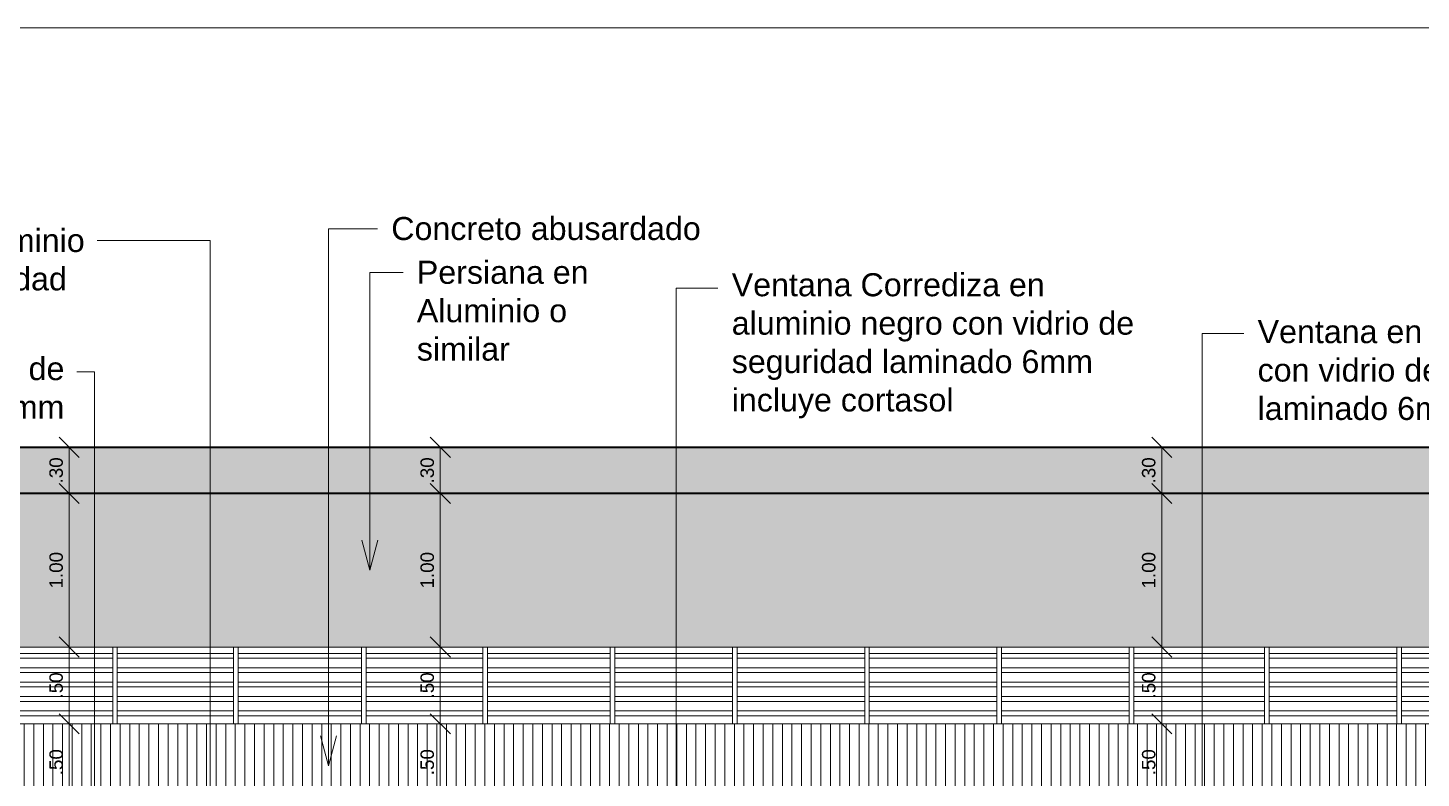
# Model space of a CAD drawing. Header units: metres. Extents: x 98211 to 98447, y 101204 to 101327.
# Drawn here: x 98419.08 to 98428.15, y 101322.06 to 101326.95 of the extents above; entities that cross this region are included whole.
import ezdxf
from ezdxf import colors
from ezdxf.entities.mleader import LeaderData, LeaderLine
from ezdxf.math import Vec2, Vec3

# ---------------------------------------------------------------- set-up
doc = ezdxf.new("R2010")
doc.units = ezdxf.units.M
doc.header["$LTSCALE"] = 8
doc.header["$MEASUREMENT"] = 0
doc.header["$PDMODE"] = 1
doc.layers.get('0').update_dxf_attribs({"linetype": 'CONTINUOUS', "lineweight": 9})
doc.layers.get('DEFPOINTS').update_dxf_attribs({"linetype": 'CONTINUOUS'})
for name, color, linetype, lineweight in [('A_ACHURADADOS', 9, 'CONTINUOUS', 0), ('A_CARP-MAD', 46, 'CONTINUOUS', 18), ('A_MURO-ACHU', 254, 'CONTINUOUS', 0), ('A_PLAN-3', 51, 'CONTINUOUS', 40), ('A_PLAN-5', 100, 'CONTINUOUS', 20), ('A_PLAN-8', 8, 'CONTINUOUS', 13), ('A_TEXT-DIM', 54, 'CONTINUOUS', 13), ('A_TEXT-NOTA', 53, 'CONTINUOUS', 20)]:
    doc.layers.add(name, color=color, linetype=linetype, lineweight=lineweight)
doc.styles.add('ARIAL', font='arial.ttf')
doc.dimstyles.new('BAN_REP_1-50-2', dxfattribs={"dimtxt": 0.0875, "dimasz": 0.1313, "dimexe": 0.15, "dimexo": 0.03, "dimgap": 0.04, "dimtad": 1, "dimzin": 4, "dimdsep": 46, "dimtxsty": 'ARIAL', "dimblk": 'OBLIQUE', "dimcen": 0.075, "dimse1": 1, "dimse2": 1, "dimclrd": 256, "dimclre": 256, "dimclrt": 256, "dimadec": 0, "dimazin": 0, "dimtfac": 1, "dimtix": 1, "dimtofl": 0, "dimtmove": 1, "dimatfit": 3, "dimldrblk": 'OPEN90', "dimfxl": 1, "dimtolj": 1, "dimtzin": 0, "dimlwd": -1, "dimlwe": -1, "dimarcsym": 0})

# ---------------------------------------------------------------- blocks, each defined once
blk = doc.blocks.new('_Open30')
at = {"color": 0, "linetype": 'ByBlock', "lineweight": -2}
for p, q in [((-1, 0.268), (0, 0)), ((0, 0), (-1, -0.268)), ((0, 0), (-1, 0))]:
    blk.add_line(p, q, dxfattribs=at)
blk = doc.blocks.new('_Oblique')
at = {"color": 0, "linetype": 'ByBlock', "lineweight": -2}
blk.add_line((-0.5, -0.5), (0.5, 0.5), dxfattribs=at)
blk = doc.blocks.new('*D193')
at = {"layer": 'A_TEXT-DIM', "transparency": 16777216}
blk.add_line((98430.3919, 101322.9165), (98430.3919, 101323.9165), dxfattribs=at)
at = {"layer": 'DEFPOINTS', "color": 0, "transparency": 16777216}
for p in [(98425.6764, 101323.9165, -596.711), (98430.3919, 101323.9165), (98430.577, 101322.9165, -1193.422)]:
    blk.add_point(p, dxfattribs=at)
at = {"layer": 'A_TEXT-DIM', "transparency": 16777216, "xscale": 0.1313, "yscale": 0.1313, "zscale": 0.1313}
for p, rotation in [((98430.3919, 101323.9165), 90), ((98430.3919, 101322.9165), 270)]:
    blk.add_blockref('_Oblique', p, dxfattribs=dict(at, rotation=rotation))
at = {"layer": 'A_TEXT-DIM', "transparency": 16777216, "insert": (98430.3072, 101323.4165), "char_height": 0.0875, "attachment_point": 5, "rotation": 90, "style": 'ARIAL'}
blk.add_mtext('\\A1;1.00', dxfattribs=at)
blk = doc.blocks.new('_Open90')
at = {"color": 0, "linetype": 'ByBlock', "lineweight": -2}
for p, q in [((0, 0), (-1, 0)), ((-0.5, 0.5), (0, 0)), ((0, 0), (-0.5, -0.5))]:
    blk.add_line(p, q, dxfattribs=at)
blk = doc.blocks.new('*D194')
at = {"layer": 'A_TEXT-DIM', "transparency": 16777216}
blk.add_line((98430.3919, 101323.9165), (98430.3919, 101324.2165), dxfattribs=at)
at = {"layer": 'DEFPOINTS', "color": 0, "transparency": 16777216}
for p in [(98425.5264, 101324.2165, -596.7137), (98430.3919, 101324.2165), (98425.6764, 101323.9165, -596.711)]:
    blk.add_point(p, dxfattribs=at)
at = {"layer": 'A_TEXT-DIM', "transparency": 16777216, "xscale": 0.1313, "yscale": 0.1313, "zscale": 0.1313}
for p, rotation in [((98430.3919, 101324.2165), 90), ((98430.3919, 101323.9165), 270)]:
    blk.add_blockref('_Oblique', p, dxfattribs=dict(at, rotation=rotation))
at = {"layer": 'A_TEXT-DIM', "transparency": 16777216, "insert": (98430.3072, 101324.0665), "char_height": 0.0875, "attachment_point": 5, "rotation": 90, "style": 'ARIAL'}
blk.add_mtext('\\A1;.30', dxfattribs=at)
blk = doc.blocks.new('*D197')
at = {"layer": 'A_TEXT-DIM', "transparency": 16777216}
blk.add_line((98426.4633, 101321.9165), (98426.4633, 101322.4165), dxfattribs=at)
at = {"layer": 'DEFPOINTS', "color": 0, "transparency": 16777216}
for p in [(98426.4633, 101322.4165), (98427.0772, 101322.4165), (98426.5521, 101321.9165, -1193.422)]:
    blk.add_point(p, dxfattribs=at)
at = {"layer": 'A_TEXT-DIM', "transparency": 16777216, "xscale": 0.1313, "yscale": 0.1313, "zscale": 0.1313}
for p, rotation in [((98426.4633, 101322.4165), 90), ((98426.4633, 101321.9165), 270)]:
    blk.add_blockref('_Oblique', p, dxfattribs=dict(at, rotation=rotation))
at = {"layer": 'A_TEXT-DIM', "transparency": 16777216, "insert": (98426.3787, 101322.1665), "char_height": 0.0875, "attachment_point": 5, "rotation": 90, "style": 'ARIAL'}
blk.add_mtext('\\A1;.50', dxfattribs=at)
blk = doc.blocks.new('*D198')
at = {"layer": 'A_TEXT-DIM', "transparency": 16777216}
blk.add_line((98426.4633, 101322.4165), (98426.4633, 101322.9165), dxfattribs=at)
at = {"layer": 'DEFPOINTS', "color": 0, "transparency": 16777216}
for p in [(98426.4633, 101322.9165), (98427.0772, 101322.9165), (98427.0772, 101322.4165)]:
    blk.add_point(p, dxfattribs=at)
at = {"layer": 'A_TEXT-DIM', "transparency": 16777216, "xscale": 0.1313, "yscale": 0.1313, "zscale": 0.1313}
for p, rotation in [((98426.4633, 101322.9165), 90), ((98426.4633, 101322.4165), 270)]:
    blk.add_blockref('_Oblique', p, dxfattribs=dict(at, rotation=rotation))
at = {"layer": 'A_TEXT-DIM', "transparency": 16777216, "insert": (98426.3787, 101322.6665), "char_height": 0.0875, "attachment_point": 5, "rotation": 90, "style": 'ARIAL'}
blk.add_mtext('\\A1;.50', dxfattribs=at)
blk = doc.blocks.new('*D199')
at = {"layer": 'A_TEXT-DIM', "transparency": 16777216}
blk.add_line((98426.4633, 101322.9165), (98426.4633, 101323.9165), dxfattribs=at)
at = {"layer": 'DEFPOINTS', "color": 0, "transparency": 16777216}
for p in [(98425.6764, 101323.9165, -596.711), (98426.4633, 101323.9165), (98427.0772, 101322.9165)]:
    blk.add_point(p, dxfattribs=at)
at = {"layer": 'A_TEXT-DIM', "transparency": 16777216, "xscale": 0.1313, "yscale": 0.1313, "zscale": 0.1313}
for p, rotation in [((98426.4633, 101323.9165), 90), ((98426.4633, 101322.9165), 270)]:
    blk.add_blockref('_Oblique', p, dxfattribs=dict(at, rotation=rotation))
at = {"layer": 'A_TEXT-DIM', "transparency": 16777216, "insert": (98426.3787, 101323.4165), "char_height": 0.0875, "attachment_point": 5, "rotation": 90, "style": 'ARIAL'}
blk.add_mtext('\\A1;1.00', dxfattribs=at)
blk = doc.blocks.new('*D200')
at = {"layer": 'A_TEXT-DIM', "transparency": 16777216}
blk.add_line((98426.4633, 101323.9165), (98426.4633, 101324.2165), dxfattribs=at)
at = {"layer": 'DEFPOINTS', "color": 0, "transparency": 16777216}
for p in [(98425.5264, 101324.2165, -596.7137), (98426.4633, 101324.2165), (98425.6764, 101323.9165, -596.711)]:
    blk.add_point(p, dxfattribs=at)
at = {"layer": 'A_TEXT-DIM', "transparency": 16777216, "xscale": 0.1313, "yscale": 0.1313, "zscale": 0.1313}
for p, rotation in [((98426.4633, 101324.2165), 90), ((98426.4633, 101323.9165), 270)]:
    blk.add_blockref('_Oblique', p, dxfattribs=dict(at, rotation=rotation))
at = {"layer": 'A_TEXT-DIM', "transparency": 16777216, "insert": (98426.3786, 101324.0665), "char_height": 0.0875, "attachment_point": 5, "rotation": 90, "style": 'ARIAL'}
blk.add_mtext('\\A1;.30', dxfattribs=at)
blk = doc.blocks.new('*D202')
at = {"layer": 'A_TEXT-DIM', "transparency": 16777216}
blk.add_line((98421.7651, 101321.9165), (98421.7651, 101322.4165), dxfattribs=at)
at = {"layer": 'DEFPOINTS', "color": 0, "transparency": 16777216}
for p in [(98421.7651, 101322.4165), (98423.5256, 101322.4165, -1193.422), (98422.0256, 101321.9165)]:
    blk.add_point(p, dxfattribs=at)
at = {"layer": 'A_TEXT-DIM', "transparency": 16777216, "xscale": 0.1313, "yscale": 0.1313, "zscale": 0.1313}
for p, rotation in [((98421.7651, 101322.4165), 90), ((98421.7651, 101321.9165), 270)]:
    blk.add_blockref('_Oblique', p, dxfattribs=dict(at, rotation=rotation))
at = {"layer": 'A_TEXT-DIM', "transparency": 16777216, "insert": (98421.6804, 101322.1665), "char_height": 0.0875, "attachment_point": 5, "rotation": 90, "style": 'ARIAL'}
blk.add_mtext('\\A1;.50', dxfattribs=at)
blk = doc.blocks.new('*D203')
at = {"layer": 'A_TEXT-DIM', "transparency": 16777216}
blk.add_line((98421.7651, 101322.4165), (98421.7651, 101322.9165), dxfattribs=at)
at = {"layer": 'DEFPOINTS', "color": 0, "transparency": 16777216}
for p in [(98421.7651, 101322.9165), (98423.5256, 101322.9165, -1193.422), (98423.5256, 101322.4165, -1193.422)]:
    blk.add_point(p, dxfattribs=at)
at = {"layer": 'A_TEXT-DIM', "transparency": 16777216, "xscale": 0.1313, "yscale": 0.1313, "zscale": 0.1313}
for p, rotation in [((98421.7651, 101322.9165), 90), ((98421.7651, 101322.4165), 270)]:
    blk.add_blockref('_Oblique', p, dxfattribs=dict(at, rotation=rotation))
at = {"layer": 'A_TEXT-DIM', "transparency": 16777216, "insert": (98421.6804, 101322.6665), "char_height": 0.0875, "attachment_point": 5, "rotation": 90, "style": 'ARIAL'}
blk.add_mtext('\\A1;.50', dxfattribs=at)
blk = doc.blocks.new('*D204')
at = {"layer": 'A_TEXT-DIM', "transparency": 16777216}
blk.add_line((98421.7651, 101322.9165), (98421.7651, 101323.9165), dxfattribs=at)
at = {"layer": 'DEFPOINTS', "color": 0, "transparency": 16777216}
for p in [(98421.7651, 101323.9165), (98424.5253, 101323.9165, -1193.4044), (98423.5256, 101322.9165, -1193.422)]:
    blk.add_point(p, dxfattribs=at)
at = {"layer": 'A_TEXT-DIM', "transparency": 16777216, "xscale": 0.1313, "yscale": 0.1313, "zscale": 0.1313}
for p, rotation in [((98421.7651, 101323.9165), 90), ((98421.7651, 101322.9165), 270)]:
    blk.add_blockref('_Oblique', p, dxfattribs=dict(at, rotation=rotation))
at = {"layer": 'A_TEXT-DIM', "transparency": 16777216, "insert": (98421.6804, 101323.4165), "char_height": 0.0875, "attachment_point": 5, "rotation": 90, "style": 'ARIAL'}
blk.add_mtext('\\A1;1.00', dxfattribs=at)
blk = doc.blocks.new('*D205')
at = {"layer": 'A_TEXT-DIM', "transparency": 16777216}
blk.add_line((98421.7651, 101323.9165), (98421.7651, 101324.2165), dxfattribs=at)
at = {"layer": 'DEFPOINTS', "color": 0, "transparency": 16777216}
for p in [(98421.7651, 101324.2165), (98424.5253, 101324.2165, -1193.4044), (98424.5253, 101323.9165, -1193.4044)]:
    blk.add_point(p, dxfattribs=at)
at = {"layer": 'A_TEXT-DIM', "transparency": 16777216, "xscale": 0.1313, "yscale": 0.1313, "zscale": 0.1313}
for p, rotation in [((98421.7651, 101324.2165), 90), ((98421.7651, 101323.9165), 270)]:
    blk.add_blockref('_Oblique', p, dxfattribs=dict(at, rotation=rotation))
at = {"layer": 'A_TEXT-DIM', "transparency": 16777216, "insert": (98421.6804, 101324.0665), "char_height": 0.0875, "attachment_point": 5, "rotation": 90, "style": 'ARIAL'}
blk.add_mtext('\\A1;.30', dxfattribs=at)
blk = doc.blocks.new('*D207')
at = {"layer": 'A_TEXT-DIM', "transparency": 16777216}
blk.add_line((98419.3485, 101321.9165), (98419.3485, 101322.4165), dxfattribs=at)
at = {"layer": 'DEFPOINTS', "color": 0, "transparency": 16777216}
for p in [(98419.3485, 101322.4165), (98421.109, 101322.4165, -1193.422), (98419.609, 101321.9165)]:
    blk.add_point(p, dxfattribs=at)
at = {"layer": 'A_TEXT-DIM', "transparency": 16777216, "xscale": 0.1313, "yscale": 0.1313, "zscale": 0.1313}
for p, rotation in [((98419.3485, 101322.4165), 90), ((98419.3485, 101321.9165), 270)]:
    blk.add_blockref('_Oblique', p, dxfattribs=dict(at, rotation=rotation))
at = {"layer": 'A_TEXT-DIM', "transparency": 16777216, "insert": (98419.2638, 101322.1665), "char_height": 0.0875, "attachment_point": 5, "rotation": 90, "style": 'ARIAL'}
blk.add_mtext('\\A1;.50', dxfattribs=at)
blk = doc.blocks.new('*D208')
at = {"layer": 'A_TEXT-DIM', "transparency": 16777216}
blk.add_line((98419.3485, 101322.4165), (98419.3485, 101322.9165), dxfattribs=at)
at = {"layer": 'DEFPOINTS', "color": 0, "transparency": 16777216}
for p in [(98419.3485, 101322.9165), (98421.109, 101322.9165, -1193.422), (98421.109, 101322.4165, -1193.422)]:
    blk.add_point(p, dxfattribs=at)
at = {"layer": 'A_TEXT-DIM', "transparency": 16777216, "xscale": 0.1313, "yscale": 0.1313, "zscale": 0.1313}
for p, rotation in [((98419.3485, 101322.9165), 90), ((98419.3485, 101322.4165), 270)]:
    blk.add_blockref('_Oblique', p, dxfattribs=dict(at, rotation=rotation))
at = {"layer": 'A_TEXT-DIM', "transparency": 16777216, "insert": (98419.2638, 101322.6665), "char_height": 0.0875, "attachment_point": 5, "rotation": 90, "style": 'ARIAL'}
blk.add_mtext('\\A1;.50', dxfattribs=at)
blk = doc.blocks.new('*D209')
at = {"layer": 'A_TEXT-DIM', "transparency": 16777216}
blk.add_line((98419.3485, 101322.9165), (98419.3485, 101323.9165), dxfattribs=at)
at = {"layer": 'DEFPOINTS', "color": 0, "transparency": 16777216}
for p in [(98419.3485, 101323.9165), (98422.1087, 101323.9165, -1193.4044), (98421.109, 101322.9165, -1193.422)]:
    blk.add_point(p, dxfattribs=at)
at = {"layer": 'A_TEXT-DIM', "transparency": 16777216, "xscale": 0.1313, "yscale": 0.1313, "zscale": 0.1313}
for p, rotation in [((98419.3485, 101323.9165), 90), ((98419.3485, 101322.9165), 270)]:
    blk.add_blockref('_Oblique', p, dxfattribs=dict(at, rotation=rotation))
at = {"layer": 'A_TEXT-DIM', "transparency": 16777216, "insert": (98419.2638, 101323.4165), "char_height": 0.0875, "attachment_point": 5, "rotation": 90, "style": 'ARIAL'}
blk.add_mtext('\\A1;1.00', dxfattribs=at)
blk = doc.blocks.new('*D210')
at = {"layer": 'A_TEXT-DIM', "transparency": 16777216}
blk.add_line((98419.3485, 101323.9165), (98419.3485, 101324.2165), dxfattribs=at)
at = {"layer": 'DEFPOINTS', "color": 0, "transparency": 16777216}
for p in [(98419.3485, 101324.2165), (98422.1087, 101324.2165, -1193.4044), (98422.1087, 101323.9165, -1193.4044)]:
    blk.add_point(p, dxfattribs=at)
at = {"layer": 'A_TEXT-DIM', "transparency": 16777216, "xscale": 0.1313, "yscale": 0.1313, "zscale": 0.1313}
for p, rotation in [((98419.3485, 101324.2165), 90), ((98419.3485, 101323.9165), 270)]:
    blk.add_blockref('_Oblique', p, dxfattribs=dict(at, rotation=rotation))
at = {"layer": 'A_TEXT-DIM', "transparency": 16777216, "insert": (98419.2638, 101324.0665), "char_height": 0.0875, "attachment_point": 5, "rotation": 90, "style": 'ARIAL'}
blk.add_mtext('\\A1;.30', dxfattribs=at)

msp = doc.modelspace()

# ---------------------------------------------------------------- hatches: boundary and pattern name
at = {"layer": 'A_ACHURADADOS'}
h = msp.add_hatch(dxfattribs=at)
h.set_pattern_fill('ANSI31', color=256, scale=0.5, angle=404.99991, style=0)
h.set_pattern_definition([(269.99990868, (197817.279884, 203189.407936), (0.0625, -9.9614e-08), [])])
h.paths.add_polyline_path([(98418.9521, 101322.4165), (98418.9521, 101321.9165), (98435.2023, 101321.9165), (98435.2023, 101322.4165)])
at = {"layer": 'A_CARP-MAD'}
h = msp.add_hatch(dxfattribs=at)
h.set_pattern_fill('ANSI32,_O', color=256, scale=0.25, angle=135)
h.set_pattern_definition([(180, (0, 0), (-1e-17, -0.09375), []), (180, (-0.03125, 0.03125), (-1e-17, -0.09375), [])])
h.paths.add_polyline_path([(98419.6319, 101322.9165), (98418.9521, 101322.9165), (98418.9521, 101322.4165), (98419.6319, 101322.4165)])
h.paths.add_polyline_path([(98420.4186, 101322.9165), (98419.6619, 101322.9165), (98419.6619, 101322.4165), (98420.4186, 101322.4165)])
h.paths.add_polyline_path([(98421.2524, 101322.9165), (98420.4486, 101322.9165), (98420.4486, 101322.4165), (98421.2524, 101322.4165)])
h.paths.add_polyline_path([(98422.043, 101322.9165), (98421.2824, 101322.9165), (98421.2824, 101322.4165), (98422.043, 101322.4165)])
h.paths.add_polyline_path([(98422.8706, 101322.9165), (98422.073, 101322.9165), (98422.073, 101322.4165), (98422.8706, 101322.4165)])
h.paths.add_polyline_path([(98423.6674, 101322.9165), (98422.9006, 101322.9165), (98422.9006, 101322.4165), (98423.6674, 101322.4165)])
h.paths.add_polyline_path([(98424.5286, 101322.9165), (98423.6974, 101322.9165), (98423.6974, 101322.4165), (98424.5286, 101322.4165)])
h.paths.add_polyline_path([(98425.3897, 101322.9165), (98424.5586, 101322.9165), (98424.5586, 101322.4165), (98425.3897, 101322.4165)])
h.paths.add_polyline_path([(98426.2508, 101322.9165), (98425.4197, 101322.9165), (98425.4197, 101322.4165), (98426.2508, 101322.4165)])
h.paths.add_polyline_path([(98427.1325, 101322.9165), (98426.2808, 101322.9165), (98426.2808, 101322.4165), (98427.1325, 101322.4165)])
h.paths.add_polyline_path([(98427.9937, 101322.9165), (98427.1625, 101322.9165), (98427.1625, 101322.4165), (98427.9937, 101322.4165)])
h.paths.add_polyline_path([(98428.8548, 101322.9165), (98428.0237, 101322.9165), (98428.0237, 101322.4165), (98428.8548, 101322.4165)])
h.paths.add_polyline_path([(98429.7159, 101322.9165), (98428.8848, 101322.9165), (98428.8848, 101322.4165), (98429.7159, 101322.4165)])
h.paths.add_polyline_path([(98430.577, 101322.9165), (98429.7459, 101322.9165), (98429.7459, 101322.4165), (98430.577, 101322.4165)])
h.paths.add_polyline_path([(98431.4381, 101322.9165), (98430.607, 101322.9165), (98430.607, 101322.4165), (98431.4381, 101322.4165)])
h.paths.add_polyline_path([(98432.2993, 101322.9165), (98431.4681, 101322.9165), (98431.4681, 101322.4165), (98432.2993, 101322.4165)])
h.paths.add_polyline_path([(98433.1604, 101322.9165), (98432.3293, 101322.9165), (98432.3293, 101322.4165), (98433.1604, 101322.4165)])
h.paths.add_polyline_path([(98434.0215, 101322.9165), (98433.1904, 101322.9165), (98433.1904, 101322.4165), (98434.0215, 101322.4165)])
h.paths.add_polyline_path([(98434.8826, 101322.9165), (98434.0515, 101322.9165), (98434.0515, 101322.4165), (98434.8826, 101322.4165)])
h.paths.add_polyline_path([(98435.2021, 101322.9165), (98434.9126, 101322.9165), (98434.9126, 101322.4165), (98435.2021, 101322.4165)])
at = {"layer": 'A_MURO-ACHU'}
h = msp.add_hatch(color=253, dxfattribs=at)
h.dxf.hatch_style = 1
h.paths.add_polyline_path([(98435.2021, 101324.2165), (98414.8504, 101324.2165), (98414.8504, 101319.4165), (98418.9521, 101319.4165), (98418.9521, 101319.7165), (98415.1504, 101319.7165), (98415.1504, 101323.9165), (98435.2021, 101323.9165)])
at = {"layer": 'A_PLAN-8'}
h = msp.add_hatch(dxfattribs=at)
h.set_pattern_fill('AR-BRSTD,_O', color=256, scale=0.02, angle=-0.00009)
h.set_pattern_definition([(359.99990868, (0, 0), (8.5014e-08, 0.05334), []), (89.99990868, (0, 0), (-0.079999914985, 0.053340127506), [0.05334, -0.05334])])
h.paths.add_polyline_path([(98418.9521, 101323.9165), (98418.9521, 101322.9165), (98435.2023, 101322.9165), (98435.2023, 101323.9165)])

# ---------------------------------------------------------------- linework, layer by layer
msp.add_lwpolyline([(98403.2276, 101326.9478), (98446.6242, 101326.9478), (98446.6242, 101288.446), (98403.2276, 101288.446)], close=True)
at = {"layer": 'A_CARP-MAD'}
for p, q in [((98419.6319, 101322.9165), (98419.6319, 101322.4165)), ((98419.6619, 101322.9165), (98419.6619, 101322.4165)), ((98420.4186, 101322.9165), (98420.4186, 101322.4165)), ((98420.4486, 101322.9165), (98420.4486, 101322.4165)), ((98421.2524, 101322.9165), (98421.2524, 101322.4165)), ((98421.2824, 101322.9165), (98421.2824, 101322.4165)), ((98422.043, 101322.9165), (98422.043, 101322.4165)), ((98422.073, 101322.9165), (98422.073, 101322.4165)), ((98422.8706, 101322.9165), (98422.8706, 101322.4165)), ((98422.9006, 101322.9165), (98422.9006, 101322.4165)), ((98423.6674, 101322.9165), (98423.6674, 101322.4165)), ((98423.6974, 101322.9165), (98423.6974, 101322.4165)), ((98424.5286, 101322.9165), (98424.5286, 101322.4165)), ((98424.5586, 101322.9165), (98424.5586, 101322.4165)), ((98425.3897, 101322.9165), (98425.3897, 101322.4165)), ((98425.4197, 101322.9165), (98425.4197, 101322.4165)), ((98426.2508, 101322.9165), (98426.2508, 101322.4165)), ((98426.2808, 101322.9165), (98426.2808, 101322.4165)), ((98427.1325, 101322.9165), (98427.1325, 101322.4165)), ((98427.1625, 101322.9165), (98427.1625, 101322.4165)), ((98427.9937, 101322.9165), (98427.9937, 101322.4165)), ((98428.0237, 101322.9165), (98428.0237, 101322.4165))]:
    msp.add_line(p, q, dxfattribs=at)
at = {"layer": 'A_PLAN-3'}
for p, q in [((98435.2021, 101324.2165), (98414.8504, 101324.2165)), ((98435.2021, 101323.9165), (98415.1504, 101323.9165))]:
    msp.add_line(p, q, dxfattribs=at)
at = {"layer": 'A_PLAN-5'}
for p, q in [((98435.2021, 101322.9165), (98418.9521, 101322.9165)), ((98435.2021, 101322.4165), (98418.9521, 101322.4165))]:
    msp.add_line(p, q, dxfattribs=at)

# ---------------------------------------------------------------- dimensions: what is measured, and where the dimension line sits
at = {"layer": 'A_TEXT-DIM'}
for base, p1, p2, picture, middle in [((98419.3485, 101324.2165), (98422.1087, 101323.9165, -1193.4044), (98422.1087, 101324.2165, -1193.4044), '*D210', (98419.2638, 101324.0665)), ((98421.7651, 101324.2165), (98424.5253, 101323.9165, -1193.4044), (98424.5253, 101324.2165, -1193.4044), '*D205', (98421.6804, 101324.0665)), ((98430.3919, 101324.2165), (98425.6764, 101323.9165, -596.711), (98425.5264, 101324.2165, -596.7137), '*D194', (98430.3072, 101324.0665)), ((98426.4633, 101324.2165), (98425.6764, 101323.9165, -596.711), (98425.5264, 101324.2165, -596.7137), '*D200', (98426.3786, 101324.0665)), ((98419.3485, 101323.9165), (98421.109, 101322.9165, -1193.422), (98422.1087, 101323.9165, -1193.4044), '*D209', (98419.2638, 101323.4165)), ((98421.7651, 101323.9165), (98423.5256, 101322.9165, -1193.422), (98424.5253, 101323.9165, -1193.4044), '*D204', (98421.6804, 101323.4165)), ((98430.3919, 101323.9165), (98430.577, 101322.9165, -1193.422), (98425.6764, 101323.9165, -596.711), '*D193', (98430.3072, 101323.4165)), ((98426.4633, 101323.9165), (98427.0772, 101322.9165), (98425.6764, 101323.9165, -596.711), '*D199', (98426.3787, 101323.4165)), ((98419.3485, 101322.9165), (98421.109, 101322.4165, -1193.422), (98421.109, 101322.9165, -1193.422), '*D208', (98419.2638, 101322.6665)), ((98421.7651, 101322.9165), (98423.5256, 101322.4165, -1193.422), (98423.5256, 101322.9165, -1193.422), '*D203', (98421.6804, 101322.6665)), ((98426.4633, 101322.9165), (98427.0772, 101322.4165), (98427.0772, 101322.9165), '*D198', (98426.3787, 101322.6665)), ((98419.3485, 101322.4165), (98419.609, 101321.9165), (98421.109, 101322.4165, -1193.422), '*D207', (98419.2638, 101322.1665)), ((98421.7651, 101322.4165), (98422.0256, 101321.9165), (98423.5256, 101322.4165, -1193.422), '*D202', (98421.6804, 101322.1665)), ((98426.4633, 101322.4165), (98426.5521, 101321.9165, -1193.422), (98427.0772, 101322.4165), '*D197', (98426.3787, 101322.1665))]:
    dim = msp.add_linear_dim(base=base, p1=p1, p2=p2, angle=90, dimstyle='BAN_REP_1-50-2', dxfattribs=at)
    dim.commit()
    dim.dimension.update_dxf_attribs({"geometry": picture, "text_midpoint": middle})

# ---------------------------------------------------------------- leaders
at = {"layer": 'A_TEXT-NOTA'}
ml = msp.add_multileader_mtext('Standard', dxfattribs=at)
ml.set_content('{\\fArial|b0|i0|c0|p32;Concreto abusardado}', color=256, style='ARIAL')
ml.set_leader_properties(color=256, linetype='ByLayer', lineweight=-1)
ml.set_arrow_properties(name='OPEN30')
ml.build(insert=Vec2(0, 0))
ml.multileader.update_dxf_attribs({"dogleg_length": 0.78, "arrow_head_size": 0.195})
ctx = ml.context
ctx.base_point, ctx.char_height, ctx.arrow_head_size, ctx.landing_gap_size, ctx.plane_origin = Vec3(98421.3559, 101325.64), 0.15, 0.195, 0.09, Vec3(98421.171, 101322.1726)
notes = []
notes.append((ctx, [(1, (1, 1, 0), (98421.0366, 101325.64), (1, 0), 0.3193, [(0, [(98421.0366, 101322.1433)], 0, [])])]))
ctx.mtext.insert, ctx.mtext.width, ctx.mtext.flow_direction = Vec3(98421.4459, 101325.7163), 4.312531, 5
ml = msp.add_multileader_mtext('Standard', dxfattribs=at)
ml.set_content('{\\fArial|b0|i0|c0|p32;Ventana Corrediza en aluminio negro con vidrio de seguridad laminado 6mm }', color=256, style='ARIAL')
ml.set_leader_properties(color=256, linetype='ByLayer', lineweight=-1)
ml.set_arrow_properties(name='OPEN30')
ml.build(insert=Vec2(0, 0))
ml.multileader.update_dxf_attribs({"dogleg_length": 0.78, "arrow_head_size": 0.195})
ctx = ml.context
ctx.base_point, ctx.char_height, ctx.arrow_head_size, ctx.landing_gap_size, ctx.plane_origin = Vec3(98416.4825, 101325.5624), 0.15, 0.195, 0.09, Vec3(98422.3883, 101321.5821)
notes.append((ctx, [(0, (1, 1, 0), (98420.2656, 101325.5624), (-1, 0), 0.7346, [(0, [(98420.2656, 101321.6251)], 0, [])])]))
ctx.mtext.insert, ctx.mtext.width, ctx.mtext.flow_direction = Vec3(98416.5725, 101325.6386), 3.190677, 5
ml = msp.add_multileader_mtext('Standard', dxfattribs=at)
ml.set_content('{\\fArial|b0|i0|c0|p32;Persiana en Aluminio o similar}', color=256, style='ARIAL')
ml.set_leader_properties(color=256, linetype='ByLayer', lineweight=-1)
ml.set_arrow_properties(name='OPEN30')
ml.build(insert=Vec2(0, 0))
ml.multileader.update_dxf_attribs({"dogleg_length": 0.78, "arrow_head_size": 0.195})
ctx = ml.context
ctx.base_point, ctx.char_height, ctx.arrow_head_size, ctx.landing_gap_size, ctx.plane_origin = Vec3(98421.5224, 101325.3553), 0.15, 0.195, 0.09, Vec3(98420.5843, 101321.5184)
notes.append((ctx, [(1, (1, 1, 0), (98421.3066, 101325.3553), (1, 0), 0.2157, [(0, [(98421.3066, 101323.4175)], 0, [])])]))
ctx.mtext.insert, ctx.mtext.width, ctx.mtext.flow_direction = Vec3(98421.6124, 101325.4315), 1.194554, 5
ml = msp.add_multileader_mtext('Standard', dxfattribs=at)
ml.set_content('{\\fArial|b0|i0|c0|p32;Ventana Corrediza en aluminio negro con vidrio de seguridad laminado 6mm incluye cortasol }', color=256, style='ARIAL')
ml.set_leader_properties(color=256, linetype='ByLayer', lineweight=-1)
ml.set_arrow_properties(name='OPEN30')
ml.build(insert=Vec2(0, 0))
ml.multileader.update_dxf_attribs({"dogleg_length": 0.78, "arrow_head_size": 0.195})
ctx = ml.context
ctx.base_point, ctx.char_height, ctx.arrow_head_size, ctx.landing_gap_size, ctx.plane_origin = Vec3(98423.5729, 101325.2532, 1194.022), 0.15, 0.195, 0.09, Vec3(98423.4354, 101320.8607, 1194.022)
notes.append((ctx, [(1, (1, 1, 0), (98423.3011, 101325.2532, 1194.022), (1, 0), 0.2719, [(0, [(98423.3011, 101321.4271, 1194.022)], 0, [])])]))
ctx.mtext.insert, ctx.mtext.width, ctx.mtext.flow_direction = Vec3(98423.6629, 101325.3502, 1194.022), 2.721669, 5
ml = msp.add_multileader_mtext('Standard', dxfattribs=at)
ml.set_content('{\\fArial|b0|i0|c0|p32;\\H0.88235x;Ventana en aluminio negro con vidrio de seguridad laminado 6mm\\H1.1333x; }', color=256, style='ARIAL')
ml.set_leader_properties(color=256, linetype='ByLayer', lineweight=-1)
ml.set_arrow_properties(name='OPEN30')
ml.build(insert=Vec2(0, 0))
ml.multileader.update_dxf_attribs({"dogleg_length": 0.78, "arrow_head_size": 0.195})
ctx = ml.context
ctx.base_point, ctx.char_height, ctx.arrow_head_size, ctx.landing_gap_size, ctx.plane_origin = Vec3(98426.9975, 101324.9586, 0.6), 0.17, 0.195, 0.09, Vec3(98426.86, 101320.5662, 0.6)
notes.append((ctx, [(1, (1, 1, 0), (98426.7256, 101324.9586, 0.6), (1, 0), 0.2719, [(0, [(98426.7256, 101321.5263, 0.6)], 0, [])])]))
ctx.mtext.insert, ctx.mtext.width, ctx.mtext.flow_direction = Vec3(98427.0875, 101325.0449, 0.6), 2.721669, 5
ml = msp.add_multileader_mtext('Standard', dxfattribs=at)
ml.set_content('{\\fArial|b0|i0|c0|p32;Puerta aluminio con vidrio de seguridad laminado de 6 mm}', color=256, style='ARIAL')
ml.set_leader_properties(color=256, linetype='ByLayer', lineweight=-1)
ml.set_arrow_properties(name='OPEN30')
ml.build(insert=Vec2(0, 0))
ml.multileader.update_dxf_attribs({"dogleg_length": 0.78, "arrow_head_size": 0.195})
ctx = ml.context
ctx.base_point, ctx.char_height, ctx.arrow_head_size, ctx.landing_gap_size, ctx.plane_origin = Vec3(98416.5349, 101324.7072), 0.15, 0.195, 0.09, Vec3(98421.9028, 101320.7992)
ctx.text_align_type = 1
notes.append((ctx, [(0, (1, 1, 0), (98419.5123, 101324.7072), (-1, 0), 0.115, [(0, [(98419.5123, 101321.5489)], 0, [])])]))
ctx.mtext.insert, ctx.mtext.width, ctx.mtext.alignment, ctx.mtext.flow_direction = Vec3(98417.9661, 101324.8043), 3.107454, 2, 5
for ctx, leaders in notes:
    for number, flags, end, landing, length, lines in leaders:
        leader = LeaderData()
        leader.index, (leader.has_last_leader_line, leader.has_dogleg_vector, leader.attachment_direction) = number, flags
        leader.last_leader_point, leader.dogleg_vector, leader.dogleg_length = Vec3(end), Vec3(landing), length
        for number, points, colour, breaks in lines:
            line = LeaderLine()
            line.index, line.vertices, line.color, line.breaks = number, Vec3.list(points), colors.encode_raw_color(colour), breaks
            leader.lines.append(line)
        ctx.leaders.append(leader)

doc.saveas('drawing.dxf')
